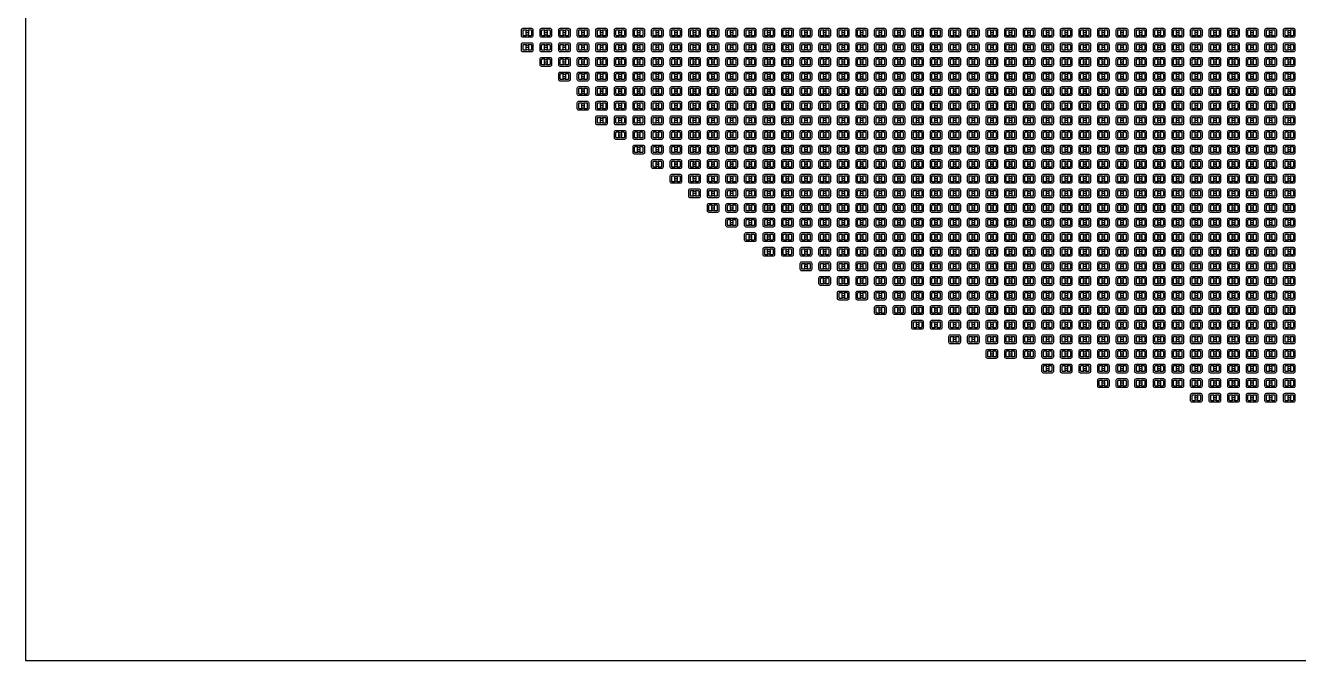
# Model space of a CAD drawing. Header units: metres. Extents: x -2500 to 2500, y -2500 to 2500.
# Drawn here: x -2500 to -7, y -2500 to -1256 of the extents above; entities that cross this region are included whole.
import ezdxf

# ---------------------------------------------------------------- set-up
doc = ezdxf.new("R2010")
doc.units = ezdxf.units.M
doc.layers.add('structure', color=2, linetype='Continuous')
doc.layers.add('substrate', color=7, linetype='Continuous')

# ---------------------------------------------------------------- blocks, each defined once
blk = doc.blocks.new('structure')
at = {"layer": 'structure'}
for points in [[(-11.2, 5.8, -0.414214), (-8.2, 8.8), (8.2, 8.8, -0.414214), (11.2, 5.8), (11.2, -5.8, -0.414214), (8.2, -8.8), (-8.2, -8.8, -0.414214), (-11.2, -5.8), (-11.2, 5.8)], [(-8.2, 4.6, -0.414214), (-7, 5.8), (-2.7, 5.8, -0.414214), (-1.5, 4.6), (-1.5, 3.8, -0.414214), (-2, 3.3), (-2.5, 3.3, 0.414214), (-3, 2.8), (-3, 0.3), (3, 0.3), (3, 2.8, 0.414214), (2.5, 3.3), (2, 3.3, -0.414214), (1.5, 3.8), (1.5, 4.6, -0.414214), (2.7, 5.8), (7, 5.8, -0.414214), (8.2, 4.6), (8.2, -4.6, -0.414214), (7, -5.8), (2.7, -5.8, -0.414214), (1.5, -4.6), (1.5, -3.8, -0.414214), (2, -3.3), (2.5, -3.3, 0.414214), (3, -2.8), (3, -0.3), (-3, -0.3), (-3, -2.8, 0.414214), (-2.5, -3.3), (-2, -3.3, -0.414214), (-1.5, -3.8), (-1.5, -4.6, -0.414214), (-2.7, -5.8), (-7, -5.8, -0.414214), (-7, -5.8, -0.414214), (-8.2, -4.6), (-8.2, 4.6)]]:
    blk.add_lwpolyline(points, format="xyb", dxfattribs=at)
blk = doc.blocks.new('array')
at = {"layer": 'structure'}
for p in [(-1517.2, -1270.2), (-1480.8, -1270.2), (-1444.4, -1270.2), (-1408, -1270.2), (-1371.6, -1270.2), (-1335.2, -1270.2), (-1298.8, -1270.2), (-1262.4, -1270.2), (-1226, -1270.2), (-1189.6, -1270.2), (-1153.2, -1270.2), (-1116.8, -1270.2), (-1080.4, -1270.2), (-1044, -1270.2), (-1007.6, -1270.2), (-971.2, -1270.2), (-934.8, -1270.2), (-898.4, -1270.2), (-862, -1270.2), (-825.6, -1270.2), (-789.2, -1270.2), (-752.8, -1270.2), (-716.4, -1270.2), (-680, -1270.2), (-643.6, -1270.2), (-607.2, -1270.2), (-570.8, -1270.2), (-534.4, -1270.2), (-498, -1270.2), (-461.6, -1270.2), (-425.2, -1270.2), (-388.8, -1270.2), (-352.4, -1270.2), (-316, -1270.2), (-279.6, -1270.2), (-243.2, -1270.2), (-206.8, -1270.2), (-170.4, -1270.2), (-134, -1270.2), (-97.6, -1270.2), (-61.2, -1270.2), (-24.8, -1270.2), (-1517.2, -1298.8), (-1480.8, -1298.8), (-1444.4, -1298.8), (-1408, -1298.8), (-1371.6, -1298.8), (-1335.2, -1298.8), (-1298.8, -1298.8), (-1262.4, -1298.8), (-1226, -1298.8), (-1189.6, -1298.8), (-1153.2, -1298.8), (-1116.8, -1298.8), (-1080.4, -1298.8), (-1044, -1298.8), (-1007.6, -1298.8), (-971.2, -1298.8), (-934.8, -1298.8), (-898.4, -1298.8), (-862, -1298.8), (-825.6, -1298.8), (-789.2, -1298.8), (-752.8, -1298.8), (-716.4, -1298.8), (-680, -1298.8), (-643.6, -1298.8), (-607.2, -1298.8), (-570.8, -1298.8), (-534.4, -1298.8), (-498, -1298.8), (-461.6, -1298.8), (-425.2, -1298.8), (-388.8, -1298.8), (-352.4, -1298.8), (-316, -1298.8), (-279.6, -1298.8), (-243.2, -1298.8), (-206.8, -1298.8), (-170.4, -1298.8), (-134, -1298.8), (-97.6, -1298.8), (-61.2, -1298.8), (-24.8, -1298.8), (-1480.8, -1327.4), (-1444.4, -1327.4), (-1408, -1327.4), (-1371.6, -1327.4), (-1335.2, -1327.4), (-1298.8, -1327.4), (-1262.4, -1327.4), (-1226, -1327.4), (-1189.6, -1327.4), (-1153.2, -1327.4), (-1116.8, -1327.4), (-1080.4, -1327.4), (-1044, -1327.4), (-1007.6, -1327.4), (-971.2, -1327.4), (-934.8, -1327.4), (-898.4, -1327.4), (-862, -1327.4), (-825.6, -1327.4), (-789.2, -1327.4), (-752.8, -1327.4), (-716.4, -1327.4), (-680, -1327.4), (-643.6, -1327.4), (-607.2, -1327.4), (-570.8, -1327.4), (-534.4, -1327.4), (-498, -1327.4), (-461.6, -1327.4), (-425.2, -1327.4), (-388.8, -1327.4), (-352.4, -1327.4), (-316, -1327.4), (-279.6, -1327.4), (-243.2, -1327.4), (-206.8, -1327.4), (-170.4, -1327.4), (-134, -1327.4), (-97.6, -1327.4), (-61.2, -1327.4), (-24.8, -1327.4), (-1444.4, -1356), (-1408, -1356), (-1371.6, -1356), (-1335.2, -1356), (-1298.8, -1356), (-1262.4, -1356), (-1226, -1356), (-1189.6, -1356), (-1153.2, -1356), (-1116.8, -1356), (-1080.4, -1356), (-1044, -1356), (-1007.6, -1356), (-971.2, -1356), (-934.8, -1356), (-898.4, -1356), (-862, -1356), (-825.6, -1356), (-789.2, -1356), (-752.8, -1356), (-716.4, -1356), (-680, -1356), (-643.6, -1356), (-607.2, -1356), (-570.8, -1356), (-534.4, -1356), (-498, -1356), (-461.6, -1356), (-425.2, -1356), (-388.8, -1356), (-352.4, -1356), (-316, -1356), (-279.6, -1356), (-243.2, -1356), (-206.8, -1356), (-170.4, -1356), (-134, -1356), (-97.6, -1356), (-61.2, -1356), (-24.8, -1356), (-1408, -1384.6), (-1371.6, -1384.6), (-1335.2, -1384.6), (-1298.8, -1384.6), (-1262.4, -1384.6), (-1226, -1384.6), (-1189.6, -1384.6), (-1153.2, -1384.6), (-1116.8, -1384.6), (-1080.4, -1384.6), (-1044, -1384.6), (-1007.6, -1384.6), (-971.2, -1384.6), (-934.8, -1384.6), (-898.4, -1384.6), (-862, -1384.6), (-825.6, -1384.6), (-789.2, -1384.6), (-752.8, -1384.6), (-716.4, -1384.6), (-680, -1384.6), (-643.6, -1384.6), (-607.2, -1384.6), (-570.8, -1384.6), (-534.4, -1384.6), (-498, -1384.6), (-461.6, -1384.6), (-425.2, -1384.6), (-388.8, -1384.6), (-352.4, -1384.6), (-316, -1384.6), (-279.6, -1384.6), (-243.2, -1384.6), (-206.8, -1384.6), (-170.4, -1384.6), (-134, -1384.6), (-97.6, -1384.6), (-61.2, -1384.6), (-24.8, -1384.6), (-1408, -1413.2), (-1371.6, -1413.2), (-1335.2, -1413.2), (-1298.8, -1413.2), (-1262.4, -1413.2), (-1226, -1413.2), (-1189.6, -1413.2), (-1153.2, -1413.2), (-1116.8, -1413.2), (-1080.4, -1413.2), (-1044, -1413.2), (-1007.6, -1413.2), (-971.2, -1413.2), (-934.8, -1413.2), (-898.4, -1413.2), (-862, -1413.2), (-825.6, -1413.2), (-789.2, -1413.2), (-752.8, -1413.2), (-716.4, -1413.2), (-680, -1413.2), (-643.6, -1413.2), (-607.2, -1413.2), (-570.8, -1413.2), (-534.4, -1413.2), (-498, -1413.2), (-461.6, -1413.2), (-425.2, -1413.2), (-388.8, -1413.2), (-352.4, -1413.2), (-316, -1413.2), (-279.6, -1413.2), (-243.2, -1413.2), (-206.8, -1413.2), (-170.4, -1413.2), (-134, -1413.2), (-97.6, -1413.2), (-61.2, -1413.2), (-24.8, -1413.2), (-1371.6, -1441.8), (-1335.2, -1441.8), (-1298.8, -1441.8), (-1262.4, -1441.8), (-1226, -1441.8), (-1189.6, -1441.8), (-1153.2, -1441.8), (-1116.8, -1441.8), (-1080.4, -1441.8), (-1044, -1441.8), (-1007.6, -1441.8), (-971.2, -1441.8), (-934.8, -1441.8), (-898.4, -1441.8), (-862, -1441.8), (-825.6, -1441.8), (-789.2, -1441.8), (-752.8, -1441.8), (-716.4, -1441.8), (-680, -1441.8), (-643.6, -1441.8), (-607.2, -1441.8), (-570.8, -1441.8), (-534.4, -1441.8), (-498, -1441.8), (-461.6, -1441.8), (-425.2, -1441.8), (-388.8, -1441.8), (-352.4, -1441.8), (-316, -1441.8), (-279.6, -1441.8), (-243.2, -1441.8), (-206.8, -1441.8), (-170.4, -1441.8), (-134, -1441.8), (-97.6, -1441.8), (-61.2, -1441.8), (-24.8, -1441.8), (-1335.2, -1470.4), (-1298.8, -1470.4), (-1262.4, -1470.4), (-1226, -1470.4), (-1189.6, -1470.4), (-1153.2, -1470.4), (-1116.8, -1470.4), (-1080.4, -1470.4), (-1044, -1470.4), (-1007.6, -1470.4), (-971.2, -1470.4), (-934.8, -1470.4), (-898.4, -1470.4), (-862, -1470.4), (-825.6, -1470.4), (-789.2, -1470.4), (-752.8, -1470.4), (-716.4, -1470.4), (-680, -1470.4), (-643.6, -1470.4), (-607.2, -1470.4), (-570.8, -1470.4), (-534.4, -1470.4), (-498, -1470.4), (-461.6, -1470.4), (-425.2, -1470.4), (-388.8, -1470.4), (-352.4, -1470.4), (-316, -1470.4), (-279.6, -1470.4), (-243.2, -1470.4), (-206.8, -1470.4), (-170.4, -1470.4), (-134, -1470.4), (-97.6, -1470.4), (-61.2, -1470.4), (-24.8, -1470.4), (-1298.8, -1499), (-1262.4, -1499), (-1226, -1499), (-1189.6, -1499), (-1153.2, -1499), (-1116.8, -1499), (-1080.4, -1499), (-1044, -1499), (-1007.6, -1499), (-971.2, -1499), (-934.8, -1499), (-898.4, -1499), (-862, -1499), (-825.6, -1499), (-789.2, -1499), (-752.8, -1499), (-716.4, -1499), (-680, -1499), (-643.6, -1499), (-607.2, -1499), (-570.8, -1499), (-534.4, -1499), (-498, -1499), (-461.6, -1499), (-425.2, -1499), (-388.8, -1499), (-352.4, -1499), (-316, -1499), (-279.6, -1499), (-243.2, -1499), (-206.8, -1499), (-170.4, -1499), (-134, -1499), (-97.6, -1499), (-61.2, -1499), (-24.8, -1499), (-1262.4, -1527.6), (-1226, -1527.6), (-1189.6, -1527.6), (-1153.2, -1527.6), (-1116.8, -1527.6), (-1080.4, -1527.6), (-1044, -1527.6), (-1007.6, -1527.6), (-971.2, -1527.6), (-934.8, -1527.6), (-898.4, -1527.6), (-862, -1527.6), (-825.6, -1527.6), (-789.2, -1527.6), (-752.8, -1527.6), (-716.4, -1527.6), (-680, -1527.6), (-643.6, -1527.6), (-607.2, -1527.6), (-570.8, -1527.6), (-534.4, -1527.6), (-498, -1527.6), (-461.6, -1527.6), (-425.2, -1527.6), (-388.8, -1527.6), (-352.4, -1527.6), (-316, -1527.6), (-279.6, -1527.6), (-243.2, -1527.6), (-206.8, -1527.6), (-170.4, -1527.6), (-134, -1527.6), (-97.6, -1527.6), (-61.2, -1527.6), (-24.8, -1527.6), (-1226, -1556.2), (-1189.6, -1556.2), (-1153.2, -1556.2), (-1116.8, -1556.2), (-1080.4, -1556.2), (-1044, -1556.2), (-1007.6, -1556.2), (-971.2, -1556.2), (-934.8, -1556.2), (-898.4, -1556.2), (-862, -1556.2), (-825.6, -1556.2), (-789.2, -1556.2), (-752.8, -1556.2), (-716.4, -1556.2), (-680, -1556.2), (-643.6, -1556.2), (-607.2, -1556.2), (-570.8, -1556.2), (-534.4, -1556.2), (-498, -1556.2), (-461.6, -1556.2), (-425.2, -1556.2), (-388.8, -1556.2), (-352.4, -1556.2), (-316, -1556.2), (-279.6, -1556.2), (-243.2, -1556.2), (-206.8, -1556.2), (-170.4, -1556.2), (-134, -1556.2), (-97.6, -1556.2), (-61.2, -1556.2), (-24.8, -1556.2), (-1189.6, -1584.8), (-1153.2, -1584.8), (-1116.8, -1584.8), (-1080.4, -1584.8), (-1044, -1584.8), (-1007.6, -1584.8), (-971.2, -1584.8), (-934.8, -1584.8), (-898.4, -1584.8), (-862, -1584.8), (-825.6, -1584.8), (-789.2, -1584.8), (-752.8, -1584.8), (-716.4, -1584.8), (-680, -1584.8), (-643.6, -1584.8), (-607.2, -1584.8), (-570.8, -1584.8), (-534.4, -1584.8), (-498, -1584.8), (-461.6, -1584.8), (-425.2, -1584.8), (-388.8, -1584.8), (-352.4, -1584.8), (-316, -1584.8), (-279.6, -1584.8), (-243.2, -1584.8), (-206.8, -1584.8), (-170.4, -1584.8), (-134, -1584.8), (-97.6, -1584.8), (-61.2, -1584.8), (-24.8, -1584.8), (-1153.2, -1613.4), (-1116.8, -1613.4), (-1080.4, -1613.4), (-1044, -1613.4), (-1007.6, -1613.4), (-971.2, -1613.4), (-934.8, -1613.4), (-898.4, -1613.4), (-862, -1613.4), (-825.6, -1613.4), (-789.2, -1613.4), (-752.8, -1613.4), (-716.4, -1613.4), (-680, -1613.4), (-643.6, -1613.4), (-607.2, -1613.4), (-570.8, -1613.4), (-534.4, -1613.4), (-498, -1613.4), (-461.6, -1613.4), (-425.2, -1613.4), (-388.8, -1613.4), (-352.4, -1613.4), (-316, -1613.4), (-279.6, -1613.4), (-243.2, -1613.4), (-206.8, -1613.4), (-170.4, -1613.4), (-134, -1613.4), (-97.6, -1613.4), (-61.2, -1613.4), (-24.8, -1613.4), (-1116.8, -1642), (-1080.4, -1642), (-1044, -1642), (-1007.6, -1642), (-971.2, -1642), (-934.8, -1642), (-898.4, -1642), (-862, -1642), (-825.6, -1642), (-789.2, -1642), (-752.8, -1642), (-716.4, -1642), (-680, -1642), (-643.6, -1642), (-607.2, -1642), (-570.8, -1642), (-534.4, -1642), (-498, -1642), (-461.6, -1642), (-425.2, -1642), (-388.8, -1642), (-352.4, -1642), (-316, -1642), (-279.6, -1642), (-243.2, -1642), (-206.8, -1642), (-170.4, -1642), (-134, -1642), (-97.6, -1642), (-61.2, -1642), (-24.8, -1642), (-1080.4, -1670.6), (-1044, -1670.6), (-1007.6, -1670.6), (-971.2, -1670.6), (-934.8, -1670.6), (-898.4, -1670.6), (-862, -1670.6), (-825.6, -1670.6), (-789.2, -1670.6), (-752.8, -1670.6), (-716.4, -1670.6), (-680, -1670.6), (-643.6, -1670.6), (-607.2, -1670.6), (-570.8, -1670.6), (-534.4, -1670.6), (-498, -1670.6), (-461.6, -1670.6), (-425.2, -1670.6), (-388.8, -1670.6), (-352.4, -1670.6), (-316, -1670.6), (-279.6, -1670.6), (-243.2, -1670.6), (-206.8, -1670.6), (-170.4, -1670.6), (-134, -1670.6), (-97.6, -1670.6), (-61.2, -1670.6), (-24.8, -1670.6), (-1044, -1699.2), (-1007.6, -1699.2), (-971.2, -1699.2), (-934.8, -1699.2), (-898.4, -1699.2), (-862, -1699.2), (-825.6, -1699.2), (-789.2, -1699.2), (-752.8, -1699.2), (-716.4, -1699.2), (-680, -1699.2), (-643.6, -1699.2), (-607.2, -1699.2), (-570.8, -1699.2), (-534.4, -1699.2), (-498, -1699.2), (-461.6, -1699.2), (-425.2, -1699.2), (-388.8, -1699.2), (-352.4, -1699.2), (-316, -1699.2), (-279.6, -1699.2), (-243.2, -1699.2), (-206.8, -1699.2), (-170.4, -1699.2), (-134, -1699.2), (-97.6, -1699.2), (-61.2, -1699.2), (-24.8, -1699.2), (-971.2, -1727.8), (-934.8, -1727.8), (-898.4, -1727.8), (-862, -1727.8), (-825.6, -1727.8), (-789.2, -1727.8), (-752.8, -1727.8), (-716.4, -1727.8), (-680, -1727.8), (-643.6, -1727.8), (-607.2, -1727.8), (-570.8, -1727.8), (-534.4, -1727.8), (-498, -1727.8), (-461.6, -1727.8), (-425.2, -1727.8), (-388.8, -1727.8), (-352.4, -1727.8), (-316, -1727.8), (-279.6, -1727.8), (-243.2, -1727.8), (-206.8, -1727.8), (-170.4, -1727.8), (-134, -1727.8), (-97.6, -1727.8), (-61.2, -1727.8), (-24.8, -1727.8), (-934.8, -1756.4), (-898.4, -1756.4), (-862, -1756.4), (-825.6, -1756.4), (-789.2, -1756.4), (-752.8, -1756.4), (-716.4, -1756.4), (-680, -1756.4), (-643.6, -1756.4), (-607.2, -1756.4), (-570.8, -1756.4), (-534.4, -1756.4), (-498, -1756.4), (-461.6, -1756.4), (-425.2, -1756.4), (-388.8, -1756.4), (-352.4, -1756.4), (-316, -1756.4), (-279.6, -1756.4), (-243.2, -1756.4), (-206.8, -1756.4), (-170.4, -1756.4), (-134, -1756.4), (-97.6, -1756.4), (-61.2, -1756.4), (-24.8, -1756.4), (-898.4, -1785), (-862, -1785), (-825.6, -1785), (-789.2, -1785), (-752.8, -1785), (-716.4, -1785), (-680, -1785), (-643.6, -1785), (-607.2, -1785), (-570.8, -1785), (-534.4, -1785), (-498, -1785), (-461.6, -1785), (-425.2, -1785), (-388.8, -1785), (-352.4, -1785), (-316, -1785), (-279.6, -1785), (-243.2, -1785), (-206.8, -1785), (-170.4, -1785), (-134, -1785), (-97.6, -1785), (-61.2, -1785), (-24.8, -1785), (-825.6, -1813.6), (-789.2, -1813.6), (-752.8, -1813.6), (-716.4, -1813.6), (-680, -1813.6), (-643.6, -1813.6), (-607.2, -1813.6), (-570.8, -1813.6), (-534.4, -1813.6), (-498, -1813.6), (-461.6, -1813.6), (-425.2, -1813.6), (-388.8, -1813.6), (-352.4, -1813.6), (-316, -1813.6), (-279.6, -1813.6), (-243.2, -1813.6), (-206.8, -1813.6), (-170.4, -1813.6), (-134, -1813.6), (-97.6, -1813.6), (-61.2, -1813.6), (-24.8, -1813.6), (-752.8, -1842.2), (-716.4, -1842.2), (-680, -1842.2), (-643.6, -1842.2), (-607.2, -1842.2), (-570.8, -1842.2), (-534.4, -1842.2), (-498, -1842.2), (-461.6, -1842.2), (-425.2, -1842.2), (-388.8, -1842.2), (-352.4, -1842.2), (-316, -1842.2), (-279.6, -1842.2), (-243.2, -1842.2), (-206.8, -1842.2), (-170.4, -1842.2), (-134, -1842.2), (-97.6, -1842.2), (-61.2, -1842.2), (-24.8, -1842.2), (-680, -1870.8), (-643.6, -1870.8), (-607.2, -1870.8), (-570.8, -1870.8), (-534.4, -1870.8), (-498, -1870.8), (-461.6, -1870.8), (-425.2, -1870.8), (-388.8, -1870.8), (-352.4, -1870.8), (-316, -1870.8), (-279.6, -1870.8), (-243.2, -1870.8), (-206.8, -1870.8), (-170.4, -1870.8), (-134, -1870.8), (-97.6, -1870.8), (-61.2, -1870.8), (-24.8, -1870.8), (-607.2, -1899.4), (-570.8, -1899.4), (-534.4, -1899.4), (-498, -1899.4), (-461.6, -1899.4), (-425.2, -1899.4), (-388.8, -1899.4), (-352.4, -1899.4), (-316, -1899.4), (-279.6, -1899.4), (-243.2, -1899.4), (-206.8, -1899.4), (-170.4, -1899.4), (-134, -1899.4), (-97.6, -1899.4), (-61.2, -1899.4), (-24.8, -1899.4), (-498, -1928), (-461.6, -1928), (-425.2, -1928), (-388.8, -1928), (-352.4, -1928), (-316, -1928), (-279.6, -1928), (-243.2, -1928), (-206.8, -1928), (-170.4, -1928), (-134, -1928), (-97.6, -1928), (-61.2, -1928), (-24.8, -1928), (-388.8, -1956.6), (-352.4, -1956.6), (-316, -1956.6), (-279.6, -1956.6), (-243.2, -1956.6), (-206.8, -1956.6), (-170.4, -1956.6), (-134, -1956.6), (-97.6, -1956.6), (-61.2, -1956.6), (-24.8, -1956.6), (-206.8, -1985.2), (-170.4, -1985.2), (-134, -1985.2), (-97.6, -1985.2), (-61.2, -1985.2), (-24.8, -1985.2)]:
    blk.add_blockref('structure', p, dxfattribs=at)

msp = doc.modelspace()

# ---------------------------------------------------------------- linework, layer by layer
at = {"layer": 'substrate'}
msp.add_lwpolyline([(-2500, -2500), (2500, -2500), (2500, 2500), (-2500, 2500), (-2500, -2500)], dxfattribs=at)

# ---------------------------------------------------------------- block references
at = {"layer": 'structure'}
msp.add_blockref('array', (0, 0), dxfattribs=at)

doc.saveas('drawing.dxf')
